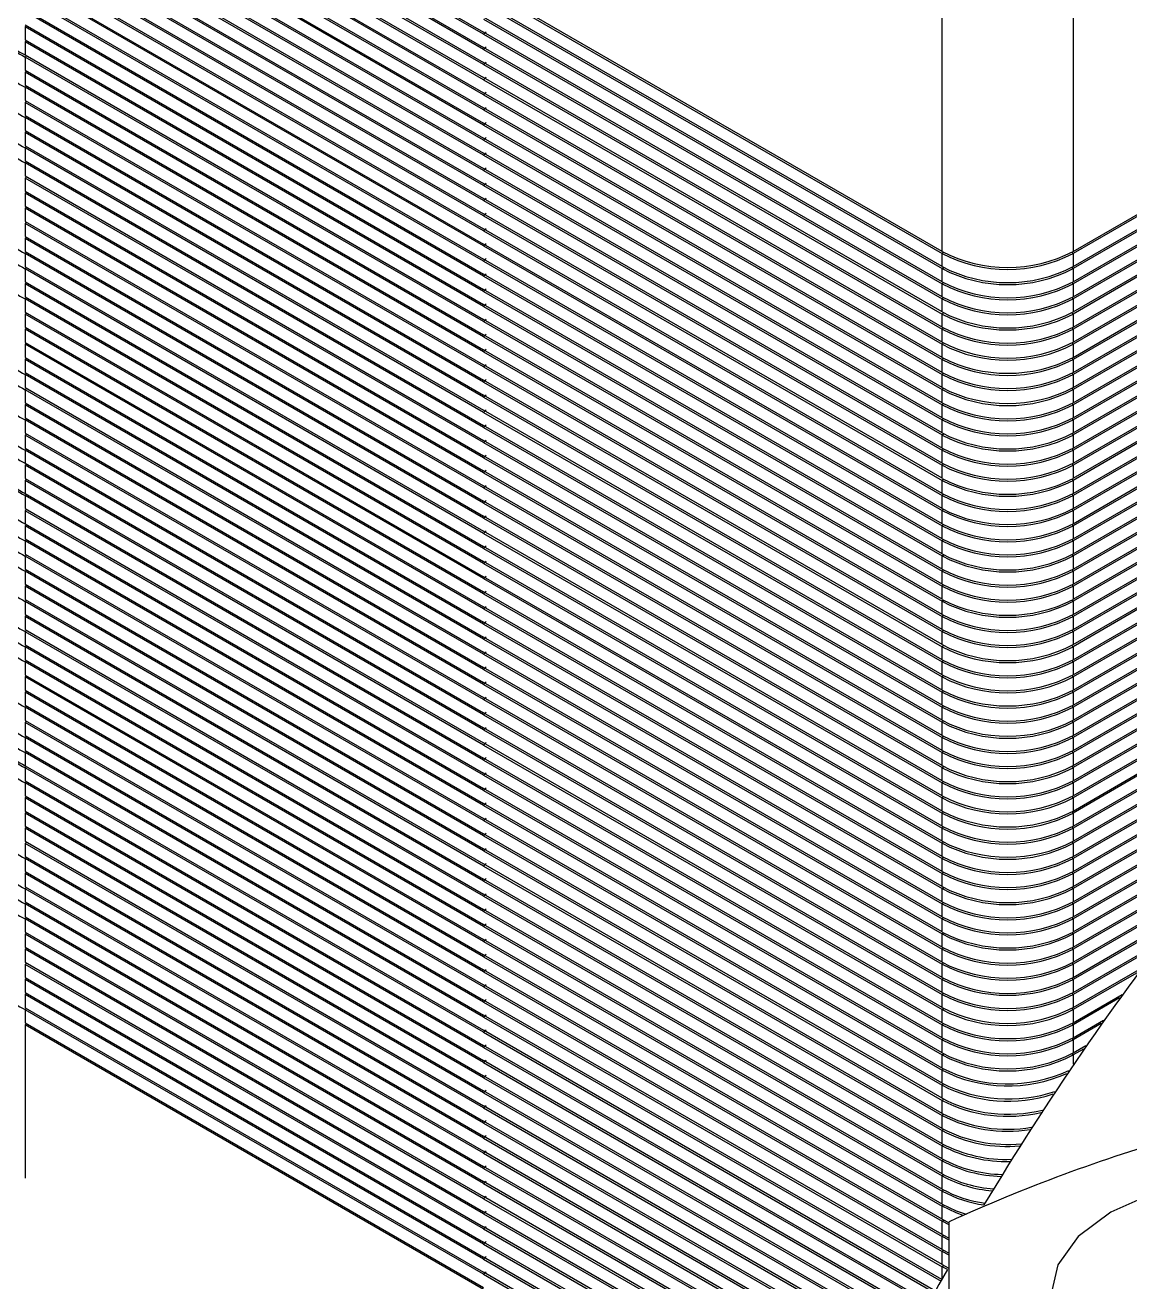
# Model space of a CAD drawing. Header units: millimetres. Extents: x 334 to 3694, y 0 to 2376.
# Drawn here: x 2501.7 to 2519.59, y 1164.72 to 1185.07 of the extents above; entities that cross this region are included whole.
import ezdxf

# ---------------------------------------------------------------- set-up
doc = ezdxf.new("R2010")
doc.units = ezdxf.units.MM
doc.header["$LTSCALE"] = 3
doc.layers.add('1_외형선', color=7, linetype='Continuous', lineweight=25)

msp = doc.modelspace()

# ---------------------------------------------------------------- linework, layer by layer
at = {"layer": '1_외형선'}
for p, q in [((2501.702, 1189.244), (2509.126, 1184.958)), ((2509.126, 1184.925), (2501.702, 1189.211)), ((2501.702, 1188.999), (2509.126, 1184.713)), ((2509.126, 1184.68), (2501.702, 1188.966)), ((2501.702, 1188.754), (2509.126, 1184.468)), ((2509.126, 1184.435), (2501.702, 1188.721)), ((2501.702, 1188.509), (2509.126, 1184.223)), ((2509.126, 1184.19), (2501.702, 1188.476)), ((2501.702, 1188.264), (2509.126, 1183.978)), ((2509.126, 1183.945), (2501.702, 1188.231)), ((2501.702, 1188.019), (2509.126, 1183.733)), ((2509.126, 1183.7), (2501.702, 1187.986)), ((2516.551, 1181.407), (2516.551, 1188.004)), ((2518.672, 1188.004), (2518.672, 1181.407)), ((2501.702, 1187.774), (2509.126, 1183.488)), ((2509.126, 1183.455), (2501.702, 1187.742)), ((2501.702, 1187.529), (2509.126, 1183.243)), ((2509.126, 1183.21), (2501.702, 1187.497)), ((2501.702, 1187.284), (2509.126, 1182.998)), ((2509.126, 1182.965), (2501.702, 1187.252)), ((2501.702, 1187.039), (2509.126, 1182.753)), ((2509.126, 1182.72), (2501.702, 1187.007)), ((2501.702, 1186.794), (2509.126, 1182.508)), ((2509.126, 1182.476), (2501.702, 1186.762)), ((2501.702, 1186.549), (2509.126, 1182.263)), ((2509.126, 1182.231), (2501.702, 1186.517)), ((2501.702, 1186.304), (2509.126, 1182.018)), ((2509.126, 1181.986), (2501.702, 1186.272)), ((2501.702, 1186.059), (2509.126, 1181.773)), ((2509.126, 1181.741), (2501.702, 1186.027)), ((2501.702, 1185.814), (2509.126, 1181.528)), ((2509.126, 1181.496), (2501.702, 1185.782)), ((2516.551, 1181.407), (2509.126, 1185.693)), ((2509.126, 1185.66), (2516.551, 1181.374)), ((2501.702, 1185.57), (2509.126, 1181.283)), ((2509.126, 1181.251), (2501.702, 1185.537)), ((2501.702, 1185.325), (2509.126, 1181.038)), ((2509.126, 1181.006), (2501.702, 1185.292)), ((2516.551, 1181.162), (2509.126, 1185.448)), ((2509.126, 1185.415), (2516.551, 1181.129)), ((2501.702, 1185.08), (2509.126, 1180.793)), ((2501.702, 1185.047), (2501.723, 1185.067)), ((2516.551, 1180.917), (2509.126, 1185.203)), ((2509.126, 1185.17), (2516.551, 1180.884)), ((2501.702, 1185.047), (2501.702, 1184.835)), ((2509.126, 1180.761), (2501.702, 1185.047)), ((2509.126, 1184.925), (2509.169, 1184.966)), ((2516.551, 1180.672), (2509.126, 1184.958)), ((2509.126, 1184.925), (2516.551, 1180.639)), ((2501.702, 1184.835), (2509.126, 1180.548)), ((2501.702, 1184.802), (2501.723, 1184.822)), ((2501.702, 1184.802), (2501.702, 1184.59)), ((2509.126, 1180.516), (2501.702, 1184.802)), ((2509.126, 1184.68), (2509.169, 1184.721)), ((2516.551, 1180.427), (2509.126, 1184.713)), ((2509.126, 1184.68), (2516.551, 1180.394)), ((2501.702, 1184.59), (2509.126, 1180.304)), ((2501.702, 1184.557), (2501.723, 1184.577)), ((2501.702, 1184.557), (2501.702, 1184.345)), ((2509.126, 1180.271), (2501.702, 1184.557)), ((2509.126, 1184.435), (2509.169, 1184.476)), ((2516.551, 1180.182), (2509.126, 1184.468)), ((2501.702, 1184.345), (2509.126, 1180.059)), ((2501.702, 1184.312), (2501.723, 1184.332)), ((2501.702, 1184.312), (2501.702, 1184.1)), ((2509.126, 1180.026), (2501.702, 1184.312)), ((2509.126, 1184.435), (2516.551, 1180.149)), ((2501.702, 1184.1), (2509.126, 1179.814)), ((2501.702, 1184.067), (2501.723, 1184.088)), ((2501.702, 1184.067), (2501.702, 1183.855)), ((2509.126, 1179.781), (2501.702, 1184.067)), ((2509.126, 1184.19), (2509.169, 1184.231)), ((2516.551, 1179.937), (2509.126, 1184.223)), ((2509.126, 1184.19), (2516.551, 1179.904)), ((2501.702, 1183.855), (2509.126, 1179.569)), ((2501.702, 1183.822), (2501.723, 1183.843)), ((2509.126, 1183.945), (2509.169, 1183.986)), ((2516.551, 1179.692), (2509.126, 1183.978)), ((2509.126, 1183.945), (2516.551, 1179.659)), ((2501.702, 1183.822), (2501.702, 1183.61)), ((2509.126, 1179.536), (2501.702, 1183.822)), ((2509.126, 1183.7), (2509.169, 1183.741)), ((2516.551, 1179.447), (2509.126, 1183.733)), ((2509.126, 1183.7), (2516.551, 1179.414)), ((2501.702, 1183.61), (2509.126, 1179.324)), ((2501.702, 1183.577), (2501.723, 1183.598)), ((2501.702, 1183.577), (2501.702, 1183.365)), ((2509.126, 1179.291), (2501.702, 1183.577)), ((2509.126, 1183.455), (2509.169, 1183.496)), ((2516.551, 1179.202), (2509.126, 1183.488)), ((2509.126, 1183.455), (2516.551, 1179.169)), ((2501.702, 1183.365), (2509.126, 1179.079)), ((2501.702, 1183.332), (2501.723, 1183.353)), ((2501.702, 1183.332), (2501.702, 1183.12)), ((2509.126, 1179.046), (2501.702, 1183.332)), ((2509.126, 1183.21), (2509.169, 1183.251)), ((2516.551, 1178.957), (2509.126, 1183.243)), ((2501.702, 1183.12), (2509.126, 1178.834)), ((2501.702, 1183.087), (2501.723, 1183.108)), ((2501.702, 1183.087), (2501.702, 1182.875)), ((2509.126, 1178.801), (2501.702, 1183.087)), ((2509.126, 1183.21), (2516.551, 1178.924)), ((2501.702, 1182.875), (2509.126, 1178.589)), ((2501.702, 1182.842), (2501.723, 1182.863)), ((2501.702, 1182.842), (2501.702, 1182.63)), ((2509.126, 1178.556), (2501.702, 1182.842)), ((2509.126, 1182.965), (2509.169, 1183.006)), ((2516.551, 1178.712), (2509.126, 1182.998)), ((2509.126, 1182.965), (2516.551, 1178.679)), ((2501.702, 1182.63), (2509.126, 1178.344)), ((2501.702, 1182.597), (2501.723, 1182.618)), ((2509.126, 1182.72), (2509.169, 1182.761)), ((2516.551, 1178.467), (2509.126, 1182.753)), ((2509.126, 1182.72), (2516.551, 1178.434)), ((2501.702, 1182.597), (2501.702, 1182.385)), ((2509.126, 1178.311), (2501.702, 1182.597)), ((2509.126, 1182.476), (2509.169, 1182.516)), ((2516.551, 1178.222), (2509.126, 1182.508)), ((2509.126, 1182.476), (2516.551, 1178.189)), ((2501.702, 1182.385), (2509.126, 1178.099)), ((2501.702, 1182.352), (2501.723, 1182.373)), ((2501.702, 1182.352), (2501.702, 1182.14)), ((2509.126, 1178.066), (2501.702, 1182.352)), ((2509.126, 1182.231), (2509.169, 1182.271)), ((2516.551, 1177.977), (2509.126, 1182.263)), ((2509.126, 1182.231), (2516.551, 1177.944)), ((2501.702, 1182.14), (2509.126, 1177.854)), ((2501.702, 1182.107), (2501.723, 1182.128)), ((2501.702, 1182.107), (2501.702, 1181.895)), ((2509.126, 1177.821), (2501.702, 1182.107)), ((2509.126, 1181.986), (2509.169, 1182.026)), ((2516.551, 1177.732), (2509.126, 1182.018)), ((2518.672, 1181.407), (2519.945, 1182.141)), ((2519.945, 1182.109), (2518.672, 1181.374)), ((2501.702, 1181.895), (2509.126, 1177.609)), ((2501.702, 1181.862), (2501.723, 1181.883)), ((2501.702, 1181.862), (2501.702, 1181.65)), ((2509.126, 1177.576), (2501.702, 1181.862)), ((2509.126, 1181.986), (2516.551, 1177.699)), ((2518.672, 1181.162), (2519.945, 1181.896)), ((2519.945, 1181.864), (2518.672, 1181.129)), ((2501.702, 1181.65), (2509.126, 1177.364)), ((2501.702, 1181.617), (2501.723, 1181.638)), ((2501.702, 1181.617), (2501.702, 1181.405)), ((2509.126, 1177.331), (2501.702, 1181.617)), ((2509.126, 1181.741), (2509.169, 1181.781)), ((2516.551, 1177.487), (2509.126, 1181.773)), ((2509.126, 1181.741), (2516.551, 1177.455)), ((2518.672, 1180.917), (2519.945, 1181.651)), ((2519.945, 1181.619), (2518.672, 1180.884)), ((2501.702, 1181.405), (2509.126, 1177.119)), ((2501.702, 1181.373), (2501.723, 1181.393)), ((2509.126, 1181.496), (2509.169, 1181.537)), ((2516.551, 1177.242), (2509.126, 1181.528)), ((2509.126, 1181.496), (2516.551, 1177.21)), ((2516.551, 1181.374), (2516.572, 1181.394)), ((2518.672, 1181.374), (2518.651, 1181.394)), ((2518.672, 1180.672), (2519.945, 1181.406)), ((2501.702, 1181.373), (2501.702, 1181.16)), ((2509.126, 1177.086), (2501.702, 1181.373)), ((2509.126, 1181.251), (2509.169, 1181.292)), ((2516.551, 1176.997), (2509.126, 1181.283)), ((2509.126, 1181.251), (2516.551, 1176.965)), ((2516.551, 1181.162), (2516.551, 1181.374)), ((2518.672, 1181.374), (2518.672, 1181.162)), ((2519.945, 1181.374), (2518.672, 1180.639)), ((2501.702, 1181.16), (2509.126, 1176.874)), ((2501.702, 1181.128), (2501.723, 1181.148)), ((2501.702, 1181.128), (2501.702, 1180.915)), ((2509.126, 1176.841), (2501.702, 1181.128)), ((2509.126, 1181.006), (2509.169, 1181.047)), ((2516.551, 1176.752), (2509.126, 1181.038)), ((2509.126, 1181.006), (2516.551, 1176.72)), ((2516.551, 1181.129), (2516.572, 1181.15)), ((2516.551, 1180.917), (2516.551, 1181.129)), ((2518.672, 1181.129), (2518.651, 1181.15)), ((2518.672, 1180.427), (2519.945, 1181.161)), ((2518.672, 1181.129), (2518.672, 1180.917)), ((2519.945, 1181.129), (2518.672, 1180.394)), ((2501.702, 1180.915), (2509.126, 1176.629)), ((2501.702, 1180.883), (2501.723, 1180.903)), ((2501.702, 1180.883), (2501.702, 1180.67)), ((2509.126, 1176.596), (2501.702, 1180.883)), ((2509.126, 1180.761), (2509.169, 1180.802)), ((2516.551, 1176.507), (2509.126, 1180.793)), ((2516.551, 1180.884), (2516.572, 1180.905)), ((2516.551, 1180.672), (2516.551, 1180.884)), ((2518.672, 1180.884), (2518.651, 1180.905)), ((2518.672, 1180.182), (2519.945, 1180.917)), ((2518.672, 1180.884), (2518.672, 1180.672)), ((2519.945, 1180.884), (2518.672, 1180.149)), ((2501.702, 1180.67), (2509.126, 1176.384)), ((2501.702, 1180.638), (2501.723, 1180.658)), ((2501.702, 1180.638), (2501.702, 1180.425)), ((2509.126, 1176.351), (2501.702, 1180.638)), ((2509.126, 1180.761), (2516.551, 1176.475)), ((2516.551, 1180.639), (2516.572, 1180.66)), ((2516.551, 1180.427), (2516.551, 1180.639)), ((2518.672, 1180.639), (2518.651, 1180.66)), ((2518.672, 1179.937), (2519.945, 1180.672)), ((2518.672, 1180.639), (2518.672, 1180.427)), ((2519.945, 1180.639), (2518.672, 1179.904)), ((2501.702, 1180.425), (2509.126, 1176.139)), ((2501.702, 1180.393), (2501.723, 1180.413)), ((2501.702, 1180.393), (2501.702, 1180.18)), ((2509.126, 1176.107), (2501.702, 1180.393)), ((2509.126, 1180.516), (2509.169, 1180.557)), ((2516.551, 1176.262), (2509.126, 1180.548)), ((2509.126, 1180.516), (2516.551, 1176.23)), ((2516.551, 1180.394), (2516.572, 1180.415)), ((2516.551, 1180.182), (2516.551, 1180.394)), ((2518.672, 1180.394), (2518.651, 1180.415)), ((2518.672, 1179.692), (2519.945, 1180.427)), ((2518.672, 1180.394), (2518.672, 1180.182)), ((2519.945, 1180.394), (2518.672, 1179.659)), ((2501.702, 1180.18), (2509.126, 1175.894)), ((2501.702, 1180.148), (2501.723, 1180.168)), ((2509.126, 1180.271), (2509.169, 1180.312)), ((2516.551, 1176.017), (2509.126, 1180.304)), ((2509.126, 1180.271), (2516.551, 1175.985)), ((2516.551, 1180.149), (2516.572, 1180.17)), ((2518.672, 1180.149), (2518.651, 1180.17)), ((2518.672, 1179.447), (2519.945, 1180.182)), ((2501.702, 1180.148), (2501.702, 1179.935)), ((2509.126, 1175.862), (2501.702, 1180.148)), ((2509.126, 1180.026), (2509.169, 1180.067)), ((2516.551, 1175.772), (2509.126, 1180.059)), ((2509.126, 1180.026), (2516.551, 1175.74)), ((2516.551, 1179.937), (2516.551, 1180.149)), ((2518.672, 1180.149), (2518.672, 1179.937)), ((2519.945, 1180.149), (2518.672, 1179.414)), ((2501.702, 1179.935), (2509.126, 1175.649)), ((2501.702, 1179.903), (2501.723, 1179.923)), ((2501.702, 1179.903), (2501.702, 1179.69)), ((2509.126, 1175.617), (2501.702, 1179.903)), ((2509.126, 1179.781), (2509.169, 1179.822)), ((2516.551, 1175.527), (2509.126, 1179.814)), ((2509.126, 1179.781), (2516.551, 1175.495)), ((2516.551, 1179.904), (2516.572, 1179.925)), ((2516.551, 1179.692), (2516.551, 1179.904)), ((2518.672, 1179.904), (2518.651, 1179.925)), ((2518.672, 1179.202), (2519.945, 1179.937)), ((2518.672, 1179.904), (2518.672, 1179.692)), ((2519.945, 1179.904), (2518.672, 1179.169)), ((2501.702, 1179.69), (2509.126, 1175.404)), ((2501.702, 1179.658), (2501.723, 1179.678)), ((2501.702, 1179.658), (2501.702, 1179.445)), ((2509.126, 1175.372), (2501.702, 1179.658)), ((2509.126, 1179.536), (2509.169, 1179.577)), ((2516.551, 1175.283), (2509.126, 1179.569)), ((2516.551, 1179.659), (2516.572, 1179.68)), ((2516.551, 1179.447), (2516.551, 1179.659)), ((2518.672, 1179.659), (2518.651, 1179.68)), ((2518.672, 1178.957), (2519.945, 1179.692)), ((2518.672, 1179.659), (2518.672, 1179.447)), ((2519.945, 1179.659), (2518.672, 1178.924)), ((2501.702, 1179.445), (2509.126, 1175.159)), ((2501.702, 1179.413), (2501.723, 1179.433)), ((2501.702, 1179.413), (2501.702, 1179.201)), ((2509.126, 1175.127), (2501.702, 1179.413)), ((2509.126, 1179.536), (2516.551, 1175.25)), ((2516.551, 1179.414), (2516.572, 1179.435)), ((2516.551, 1179.202), (2516.551, 1179.414)), ((2518.672, 1179.414), (2518.651, 1179.435)), ((2518.672, 1178.712), (2519.945, 1179.447)), ((2518.672, 1179.414), (2518.672, 1179.202)), ((2519.945, 1179.414), (2518.672, 1178.679)), ((2501.702, 1179.201), (2509.126, 1174.914)), ((2501.702, 1179.168), (2501.723, 1179.188)), ((2501.702, 1179.168), (2501.702, 1178.956)), ((2509.126, 1174.882), (2501.702, 1179.168)), ((2509.126, 1179.291), (2509.169, 1179.332)), ((2516.551, 1175.038), (2509.126, 1179.324)), ((2509.126, 1179.291), (2516.551, 1175.005)), ((2516.551, 1179.169), (2516.572, 1179.19)), ((2516.551, 1178.957), (2516.551, 1179.169)), ((2518.672, 1179.169), (2518.651, 1179.19)), ((2518.672, 1178.467), (2519.945, 1179.202)), ((2518.672, 1179.169), (2518.672, 1178.957)), ((2519.945, 1179.169), (2518.672, 1178.434)), ((2501.702, 1178.956), (2509.126, 1174.669)), ((2501.702, 1178.923), (2501.723, 1178.943)), ((2509.126, 1179.046), (2509.169, 1179.087)), ((2516.551, 1174.793), (2509.126, 1179.079)), ((2509.126, 1179.046), (2516.551, 1174.76)), ((2516.551, 1178.924), (2516.572, 1178.945)), ((2518.672, 1178.924), (2518.651, 1178.945)), ((2518.672, 1178.222), (2519.945, 1178.957)), ((2501.702, 1178.923), (2501.702, 1178.711)), ((2509.126, 1174.637), (2501.702, 1178.923)), ((2509.126, 1178.801), (2509.169, 1178.842)), ((2516.551, 1174.548), (2509.126, 1178.834)), ((2509.126, 1178.801), (2516.551, 1174.515)), ((2516.551, 1178.712), (2516.551, 1178.924)), ((2518.672, 1178.924), (2518.672, 1178.712)), ((2519.945, 1178.924), (2518.672, 1178.189)), ((2501.702, 1178.711), (2509.126, 1174.424)), ((2501.702, 1178.678), (2501.723, 1178.698)), ((2501.702, 1178.678), (2501.702, 1178.466)), ((2509.126, 1174.392), (2501.702, 1178.678)), ((2509.126, 1178.556), (2509.169, 1178.597)), ((2516.551, 1174.303), (2509.126, 1178.589)), ((2509.126, 1178.556), (2516.551, 1174.27)), ((2516.551, 1178.679), (2516.572, 1178.7)), ((2516.551, 1178.467), (2516.551, 1178.679)), ((2518.672, 1178.679), (2518.651, 1178.7)), ((2518.672, 1177.977), (2519.945, 1178.712)), ((2518.672, 1178.679), (2518.672, 1178.467)), ((2519.945, 1178.679), (2518.672, 1177.944)), ((2501.702, 1178.466), (2509.126, 1174.179)), ((2501.702, 1178.433), (2501.723, 1178.453)), ((2501.702, 1178.433), (2501.702, 1178.221)), ((2509.126, 1174.147), (2501.702, 1178.433)), ((2509.126, 1178.311), (2509.169, 1178.352)), ((2516.551, 1174.058), (2509.126, 1178.344)), ((2516.551, 1178.434), (2516.572, 1178.455)), ((2516.551, 1178.222), (2516.551, 1178.434)), ((2518.672, 1178.434), (2518.651, 1178.455)), ((2518.672, 1177.732), (2519.945, 1178.467)), ((2518.672, 1178.434), (2518.672, 1178.222)), ((2519.945, 1178.434), (2518.672, 1177.699)), ((2501.702, 1178.221), (2509.126, 1173.935)), ((2501.702, 1178.188), (2501.723, 1178.208)), ((2501.702, 1178.188), (2501.702, 1177.976)), ((2509.126, 1173.902), (2501.702, 1178.188)), ((2509.126, 1178.311), (2516.551, 1174.025)), ((2516.551, 1178.189), (2516.572, 1178.21)), ((2516.551, 1177.977), (2516.551, 1178.189)), ((2518.672, 1178.189), (2518.651, 1178.21)), ((2518.672, 1177.487), (2519.945, 1178.222)), ((2518.672, 1178.189), (2518.672, 1177.977)), ((2519.945, 1178.189), (2518.672, 1177.455)), ((2501.702, 1177.976), (2509.126, 1173.69)), ((2501.702, 1177.943), (2501.723, 1177.963)), ((2501.702, 1177.943), (2501.702, 1177.731)), ((2509.126, 1173.657), (2501.702, 1177.943)), ((2509.126, 1178.066), (2509.169, 1178.107)), ((2516.551, 1173.813), (2509.126, 1178.099)), ((2509.126, 1178.066), (2516.551, 1173.78)), ((2516.551, 1177.944), (2516.572, 1177.965)), ((2516.551, 1177.732), (2516.551, 1177.944)), ((2518.672, 1177.944), (2518.651, 1177.965)), ((2518.672, 1177.242), (2519.945, 1177.977)), ((2518.672, 1177.944), (2518.672, 1177.732)), ((2519.945, 1177.944), (2518.672, 1177.21)), ((2501.702, 1177.731), (2509.126, 1173.445)), ((2501.702, 1177.698), (2501.723, 1177.718)), ((2509.126, 1177.821), (2509.169, 1177.862)), ((2516.551, 1173.568), (2509.126, 1177.854)), ((2509.126, 1177.821), (2516.551, 1173.535)), ((2516.551, 1177.699), (2516.572, 1177.72)), ((2518.672, 1177.699), (2518.651, 1177.72)), ((2518.672, 1176.997), (2519.945, 1177.732)), ((2501.702, 1177.698), (2501.702, 1177.486)), ((2509.126, 1173.412), (2501.702, 1177.698)), ((2509.126, 1177.576), (2509.169, 1177.617)), ((2516.551, 1173.323), (2509.126, 1177.609)), ((2509.126, 1177.576), (2516.551, 1173.29)), ((2516.551, 1177.487), (2516.551, 1177.699)), ((2518.672, 1177.699), (2518.672, 1177.487)), ((2519.945, 1177.699), (2518.672, 1176.965)), ((2501.702, 1177.486), (2509.126, 1173.2)), ((2501.702, 1177.453), (2501.723, 1177.474)), ((2501.702, 1177.453), (2501.702, 1177.241)), ((2509.126, 1173.167), (2501.702, 1177.453)), ((2509.126, 1177.331), (2509.169, 1177.372)), ((2516.551, 1173.078), (2509.126, 1177.364)), ((2509.126, 1177.331), (2516.551, 1173.045)), ((2516.551, 1177.455), (2516.572, 1177.475)), ((2516.551, 1177.242), (2516.551, 1177.455)), ((2518.672, 1177.455), (2518.651, 1177.475)), ((2518.672, 1176.752), (2519.945, 1177.487)), ((2518.672, 1177.455), (2518.672, 1177.242)), ((2519.945, 1177.454), (2518.672, 1176.72)), ((2501.702, 1177.241), (2509.126, 1172.955)), ((2501.702, 1177.208), (2501.723, 1177.229)), ((2501.702, 1177.208), (2501.702, 1176.996)), ((2509.126, 1172.922), (2501.702, 1177.208)), ((2509.126, 1177.086), (2509.169, 1177.127)), ((2516.551, 1172.833), (2509.126, 1177.119)), ((2516.551, 1177.21), (2516.572, 1177.23)), ((2516.551, 1176.997), (2516.551, 1177.21)), ((2518.672, 1177.21), (2518.651, 1177.23)), ((2518.672, 1176.507), (2519.945, 1177.242)), ((2518.672, 1177.21), (2518.672, 1176.997)), ((2519.945, 1177.209), (2518.672, 1176.475)), ((2501.702, 1176.996), (2509.126, 1172.71)), ((2501.702, 1176.963), (2501.723, 1176.984)), ((2501.702, 1176.963), (2501.702, 1176.751)), ((2509.126, 1172.677), (2501.702, 1176.963)), ((2509.126, 1177.086), (2516.551, 1172.8)), ((2516.551, 1176.965), (2516.572, 1176.985)), ((2516.551, 1176.752), (2516.551, 1176.965)), ((2518.672, 1176.965), (2518.651, 1176.985)), ((2518.672, 1176.262), (2519.945, 1176.997)), ((2518.672, 1176.965), (2518.672, 1176.752)), ((2519.945, 1176.964), (2518.672, 1176.23)), ((2501.702, 1176.751), (2509.126, 1172.465)), ((2501.702, 1176.718), (2501.723, 1176.739)), ((2501.702, 1176.718), (2501.702, 1176.506)), ((2509.126, 1172.432), (2501.702, 1176.718)), ((2509.126, 1176.841), (2509.169, 1176.882)), ((2516.551, 1172.588), (2509.126, 1176.874)), ((2509.126, 1176.841), (2516.551, 1172.555)), ((2516.551, 1176.72), (2516.572, 1176.74)), ((2516.551, 1176.507), (2516.551, 1176.72)), ((2518.672, 1176.72), (2518.651, 1176.74)), ((2518.672, 1176.017), (2519.945, 1176.752)), ((2518.672, 1176.72), (2518.672, 1176.507)), ((2519.945, 1176.719), (2518.672, 1175.985)), ((2501.702, 1176.506), (2509.126, 1172.22)), ((2509.126, 1176.596), (2509.169, 1176.637)), ((2516.551, 1172.343), (2509.126, 1176.629)), ((2509.126, 1176.596), (2516.551, 1172.31)), ((2518.672, 1175.772), (2519.945, 1176.507)), ((2501.702, 1176.473), (2501.723, 1176.494)), ((2501.702, 1176.473), (2501.702, 1176.261)), ((2509.126, 1172.187), (2501.702, 1176.473)), ((2509.126, 1176.351), (2509.169, 1176.392)), ((2516.551, 1172.098), (2509.126, 1176.384)), ((2509.126, 1176.351), (2516.551, 1172.065)), ((2516.551, 1176.475), (2516.572, 1176.495)), ((2516.551, 1176.262), (2516.551, 1176.475)), ((2518.672, 1176.475), (2518.651, 1176.495)), ((2518.672, 1176.475), (2518.672, 1176.262)), ((2519.945, 1176.475), (2518.672, 1175.74)), ((2501.702, 1176.261), (2509.126, 1171.975)), ((2501.702, 1176.228), (2501.723, 1176.249)), ((2501.702, 1176.228), (2501.702, 1176.016)), ((2509.126, 1171.942), (2501.702, 1176.228)), ((2509.126, 1176.107), (2509.169, 1176.147)), ((2516.551, 1171.853), (2509.126, 1176.139)), ((2509.126, 1176.107), (2516.551, 1171.82)), ((2516.551, 1176.23), (2516.572, 1176.25)), ((2516.551, 1176.017), (2516.551, 1176.23)), ((2518.672, 1176.23), (2518.651, 1176.25)), ((2518.672, 1175.527), (2519.945, 1176.262)), ((2518.672, 1176.23), (2518.672, 1176.017)), ((2519.945, 1176.23), (2518.672, 1175.495)), ((2501.702, 1176.016), (2509.126, 1171.73)), ((2501.702, 1175.983), (2501.723, 1176.004)), ((2501.702, 1175.983), (2501.702, 1175.771)), ((2509.126, 1171.697), (2501.702, 1175.983)), ((2509.126, 1175.862), (2509.169, 1175.902)), ((2516.551, 1171.608), (2509.126, 1175.894)), ((2516.551, 1175.985), (2516.572, 1176.005)), ((2516.551, 1175.772), (2516.551, 1175.985)), ((2518.672, 1175.985), (2518.651, 1176.005)), ((2518.672, 1175.283), (2519.945, 1176.017)), ((2518.672, 1175.985), (2518.672, 1175.772)), ((2519.945, 1175.985), (2518.672, 1175.25)), ((2501.702, 1175.771), (2509.126, 1171.485)), ((2501.702, 1175.738), (2501.723, 1175.759)), ((2501.702, 1175.738), (2501.702, 1175.526)), ((2509.126, 1171.452), (2501.702, 1175.738)), ((2509.126, 1175.862), (2516.551, 1171.575)), ((2516.551, 1175.74), (2516.572, 1175.76)), ((2516.551, 1175.527), (2516.551, 1175.74)), ((2518.672, 1175.74), (2518.651, 1175.76)), ((2518.672, 1175.038), (2519.945, 1175.772)), ((2518.672, 1175.74), (2518.672, 1175.527)), ((2519.945, 1175.74), (2518.672, 1175.005)), ((2501.702, 1175.526), (2509.126, 1171.24)), ((2501.702, 1175.493), (2501.723, 1175.514)), ((2501.702, 1175.493), (2501.702, 1175.281)), ((2509.126, 1171.207), (2501.702, 1175.493)), ((2509.126, 1175.617), (2509.169, 1175.657)), ((2516.551, 1171.363), (2509.126, 1175.649)), ((2509.126, 1175.617), (2516.551, 1171.33)), ((2516.551, 1175.495), (2516.572, 1175.515)), ((2516.551, 1175.283), (2516.551, 1175.495)), ((2518.672, 1175.495), (2518.651, 1175.515)), ((2518.672, 1174.793), (2519.945, 1175.527)), ((2518.672, 1175.495), (2518.672, 1175.283)), ((2519.945, 1175.495), (2518.672, 1174.76)), ((2501.702, 1175.281), (2509.126, 1170.995)), ((2509.126, 1175.372), (2509.169, 1175.412)), ((2516.551, 1171.118), (2509.126, 1175.404)), ((2509.126, 1175.372), (2516.551, 1171.085)), ((2518.672, 1174.548), (2519.945, 1175.282)), ((2501.702, 1175.248), (2501.723, 1175.269)), ((2501.702, 1175.248), (2501.702, 1175.036)), ((2509.126, 1170.962), (2501.702, 1175.248)), ((2509.126, 1175.127), (2509.169, 1175.167)), ((2516.551, 1170.873), (2509.126, 1175.159)), ((2509.126, 1175.127), (2516.551, 1170.841)), ((2516.551, 1175.25), (2516.572, 1175.27)), ((2516.551, 1175.038), (2516.551, 1175.25)), ((2518.672, 1175.25), (2518.651, 1175.27)), ((2518.672, 1175.25), (2518.672, 1175.038)), ((2519.945, 1175.25), (2518.672, 1174.515)), ((2501.702, 1175.036), (2509.126, 1170.75)), ((2501.702, 1175.003), (2501.723, 1175.024)), ((2501.702, 1175.003), (2501.702, 1174.791)), ((2509.126, 1170.717), (2501.702, 1175.003)), ((2509.126, 1174.882), (2509.169, 1174.923)), ((2516.551, 1170.628), (2509.126, 1174.914)), ((2509.126, 1174.882), (2516.551, 1170.596)), ((2516.551, 1175.005), (2516.572, 1175.025)), ((2516.551, 1174.793), (2516.551, 1175.005)), ((2518.672, 1175.005), (2518.651, 1175.025)), ((2518.672, 1174.303), (2519.945, 1175.037)), ((2518.672, 1175.005), (2518.672, 1174.793)), ((2519.945, 1175.005), (2518.672, 1174.27)), ((2501.702, 1174.791), (2509.126, 1170.505)), ((2501.702, 1174.759), (2501.723, 1174.779)), ((2501.702, 1174.759), (2501.702, 1174.546)), ((2509.126, 1170.472), (2501.702, 1174.759)), ((2509.126, 1174.637), (2509.169, 1174.678)), ((2516.551, 1170.383), (2509.126, 1174.669)), ((2516.551, 1174.76), (2516.572, 1174.78)), ((2516.551, 1174.548), (2516.551, 1174.76)), ((2518.672, 1174.76), (2518.651, 1174.78)), ((2518.672, 1174.058), (2519.945, 1174.792)), ((2518.672, 1174.76), (2518.672, 1174.548)), ((2519.945, 1174.76), (2518.672, 1174.025)), ((2501.702, 1174.546), (2509.126, 1170.26)), ((2501.702, 1174.514), (2501.723, 1174.534)), ((2501.702, 1174.514), (2501.702, 1174.301)), ((2509.126, 1170.227), (2501.702, 1174.514)), ((2509.126, 1174.637), (2516.551, 1170.351)), ((2516.551, 1174.515), (2516.572, 1174.536)), ((2516.551, 1174.303), (2516.551, 1174.515)), ((2518.672, 1174.515), (2518.651, 1174.536)), ((2518.672, 1173.813), (2519.945, 1174.547)), ((2518.672, 1174.515), (2518.672, 1174.303)), ((2519.945, 1174.515), (2518.672, 1173.78)), ((2501.702, 1174.301), (2509.126, 1170.015)), ((2501.702, 1174.269), (2501.723, 1174.289)), ((2501.702, 1174.269), (2501.702, 1174.056)), ((2509.126, 1169.982), (2501.702, 1174.269)), ((2509.126, 1174.392), (2509.169, 1174.433)), ((2516.551, 1170.138), (2509.126, 1174.424)), ((2509.126, 1174.392), (2516.551, 1170.106)), ((2516.551, 1174.27), (2516.572, 1174.291)), ((2516.551, 1174.058), (2516.551, 1174.27)), ((2518.672, 1174.27), (2518.651, 1174.291)), ((2518.672, 1173.568), (2519.945, 1174.303)), ((2518.672, 1174.27), (2518.672, 1174.058)), ((2519.945, 1174.27), (2518.672, 1173.535)), ((2501.702, 1174.056), (2509.126, 1169.77)), ((2509.126, 1174.147), (2509.169, 1174.188)), ((2516.551, 1169.893), (2509.126, 1174.179)), ((2509.126, 1174.147), (2516.551, 1169.861)), ((2518.672, 1173.323), (2519.945, 1174.058)), ((2501.702, 1174.024), (2501.723, 1174.044)), ((2501.702, 1174.024), (2501.702, 1173.811)), ((2509.126, 1169.737), (2501.702, 1174.024)), ((2509.126, 1173.902), (2509.169, 1173.943)), ((2516.551, 1169.648), (2509.126, 1173.935)), ((2509.126, 1173.902), (2516.551, 1169.616)), ((2516.551, 1174.025), (2516.572, 1174.046)), ((2516.551, 1173.813), (2516.551, 1174.025)), ((2518.672, 1174.025), (2518.651, 1174.046)), ((2518.672, 1174.025), (2518.672, 1173.813)), ((2519.945, 1174.025), (2518.672, 1173.29)), ((2501.702, 1173.811), (2509.126, 1169.525)), ((2501.702, 1173.779), (2501.723, 1173.799)), ((2501.702, 1173.779), (2501.702, 1173.566)), ((2509.126, 1169.493), (2501.702, 1173.779)), ((2509.126, 1173.657), (2509.169, 1173.698)), ((2516.551, 1169.403), (2509.126, 1173.69)), ((2509.126, 1173.657), (2516.551, 1169.371)), ((2516.551, 1173.78), (2516.572, 1173.801)), ((2516.551, 1173.568), (2516.551, 1173.78)), ((2518.672, 1173.78), (2518.651, 1173.801)), ((2518.672, 1173.078), (2519.945, 1173.813)), ((2518.672, 1173.78), (2518.672, 1173.568)), ((2519.945, 1173.78), (2518.672, 1173.045)), ((2501.702, 1173.566), (2509.126, 1169.28)), ((2501.702, 1173.534), (2501.723, 1173.554)), ((2501.702, 1173.534), (2501.702, 1173.321)), ((2509.126, 1169.248), (2501.702, 1173.534)), ((2509.126, 1173.412), (2509.169, 1173.453)), ((2516.551, 1169.158), (2509.126, 1173.445)), ((2516.551, 1173.535), (2516.572, 1173.556)), ((2516.551, 1173.323), (2516.551, 1173.535)), ((2518.672, 1173.535), (2518.651, 1173.556)), ((2518.672, 1172.833), (2519.945, 1173.568)), ((2518.672, 1173.535), (2518.672, 1173.323)), ((2519.945, 1173.535), (2518.672, 1172.8)), ((2501.702, 1173.321), (2509.126, 1169.035)), ((2501.702, 1173.289), (2501.723, 1173.309)), ((2501.702, 1173.289), (2501.702, 1173.076)), ((2509.126, 1169.003), (2501.702, 1173.289)), ((2509.126, 1173.412), (2516.551, 1169.126)), ((2516.551, 1173.29), (2516.572, 1173.311)), ((2516.551, 1173.078), (2516.551, 1173.29)), ((2518.672, 1173.29), (2518.651, 1173.311)), ((2518.672, 1172.588), (2519.945, 1173.323)), ((2518.672, 1173.29), (2518.672, 1173.078)), ((2519.945, 1173.29), (2518.672, 1172.555)), ((2501.702, 1173.076), (2509.126, 1168.79)), ((2501.702, 1173.044), (2501.723, 1173.064)), ((2501.702, 1173.044), (2501.702, 1172.831)), ((2509.126, 1168.758), (2501.702, 1173.044)), ((2509.126, 1173.167), (2509.169, 1173.208)), ((2516.551, 1168.913), (2509.126, 1173.2)), ((2509.126, 1173.167), (2516.551, 1168.881)), ((2516.551, 1173.045), (2516.572, 1173.066)), ((2516.551, 1172.833), (2516.551, 1173.045)), ((2518.672, 1173.045), (2518.651, 1173.066)), ((2518.672, 1172.343), (2519.945, 1173.078)), ((2518.672, 1173.045), (2518.672, 1172.833)), ((2519.945, 1173.045), (2518.672, 1172.31)), ((2509.126, 1172.922), (2509.169, 1172.963)), ((2516.551, 1168.669), (2509.126, 1172.955)), ((2509.126, 1172.922), (2516.551, 1168.636)), ((2518.672, 1172.098), (2519.945, 1172.833)), ((2501.702, 1172.831), (2509.126, 1168.545)), ((2501.702, 1172.799), (2501.723, 1172.819)), ((2501.702, 1172.799), (2501.702, 1172.587)), ((2509.126, 1168.513), (2501.702, 1172.799)), ((2509.126, 1172.677), (2509.169, 1172.718)), ((2516.551, 1168.424), (2509.126, 1172.71)), ((2509.126, 1172.677), (2516.551, 1168.391)), ((2516.551, 1172.8), (2516.572, 1172.821)), ((2516.551, 1172.588), (2516.551, 1172.8)), ((2518.672, 1172.8), (2518.651, 1172.821)), ((2518.672, 1172.8), (2518.672, 1172.588)), ((2519.945, 1172.8), (2518.672, 1172.065)), ((2501.702, 1172.587), (2509.126, 1168.3)), ((2501.702, 1172.554), (2501.723, 1172.574)), ((2501.702, 1172.554), (2501.702, 1172.342)), ((2509.126, 1168.268), (2501.702, 1172.554)), ((2509.126, 1172.432), (2509.169, 1172.473)), ((2516.551, 1168.179), (2509.126, 1172.465)), ((2509.126, 1172.432), (2516.551, 1168.146)), ((2516.551, 1172.555), (2516.572, 1172.576)), ((2516.551, 1172.343), (2516.551, 1172.555)), ((2518.672, 1172.555), (2518.651, 1172.576)), ((2518.672, 1171.853), (2519.945, 1172.588)), ((2518.672, 1172.555), (2518.672, 1172.343)), ((2519.945, 1172.555), (2518.672, 1171.82)), ((2501.702, 1172.342), (2509.126, 1168.055)), ((2501.702, 1172.309), (2501.723, 1172.329)), ((2501.702, 1172.309), (2501.702, 1172.097)), ((2509.126, 1168.023), (2501.702, 1172.309)), ((2509.126, 1172.187), (2509.169, 1172.228)), ((2516.551, 1172.31), (2516.572, 1172.331)), ((2516.551, 1172.098), (2516.551, 1172.31)), ((2518.672, 1172.31), (2518.651, 1172.331)), ((2518.672, 1171.608), (2519.945, 1172.343)), ((2518.672, 1172.31), (2518.672, 1172.098)), ((2519.945, 1172.31), (2518.672, 1171.575)), ((2501.702, 1172.097), (2509.126, 1167.81)), ((2501.702, 1172.064), (2501.723, 1172.084)), ((2501.702, 1172.064), (2501.702, 1171.852)), ((2509.126, 1167.778), (2501.702, 1172.064)), ((2516.551, 1167.934), (2509.126, 1172.22)), ((2509.126, 1172.187), (2516.551, 1167.901)), ((2516.551, 1172.065), (2516.572, 1172.086)), ((2516.551, 1171.853), (2516.551, 1172.065)), ((2518.672, 1172.065), (2518.651, 1172.086)), ((2518.672, 1171.363), (2519.945, 1172.098)), ((2518.672, 1172.065), (2518.672, 1171.853)), ((2519.945, 1172.065), (2518.672, 1171.33)), ((2501.702, 1171.852), (2509.126, 1167.565)), ((2501.702, 1171.819), (2501.723, 1171.839)), ((2501.702, 1171.819), (2501.702, 1171.607)), ((2509.126, 1167.533), (2501.702, 1171.819)), ((2509.126, 1171.942), (2509.169, 1171.983)), ((2516.551, 1167.689), (2509.126, 1171.975)), ((2509.126, 1171.942), (2516.551, 1167.656)), ((2516.551, 1171.82), (2516.572, 1171.841)), ((2516.551, 1171.608), (2516.551, 1171.82)), ((2518.672, 1171.82), (2518.651, 1171.841)), ((2518.672, 1171.118), (2519.945, 1171.853)), ((2518.672, 1171.82), (2518.672, 1171.608)), ((2519.945, 1171.82), (2518.672, 1171.085)), ((2509.126, 1171.697), (2509.169, 1171.738)), ((2516.551, 1167.444), (2509.126, 1171.73)), ((2509.126, 1171.697), (2516.551, 1167.411)), ((2501.702, 1171.607), (2509.126, 1167.321)), ((2501.702, 1171.574), (2501.723, 1171.594)), ((2501.702, 1171.574), (2501.702, 1171.362)), ((2509.126, 1167.288), (2501.702, 1171.574)), ((2509.126, 1171.452), (2509.169, 1171.493)), ((2516.551, 1167.199), (2509.126, 1171.485)), ((2509.126, 1171.452), (2516.551, 1167.166)), ((2516.551, 1171.575), (2516.572, 1171.596)), ((2516.551, 1171.363), (2516.551, 1171.575)), ((2518.672, 1171.575), (2518.651, 1171.596)), ((2518.672, 1170.873), (2519.945, 1171.608)), ((2518.672, 1171.575), (2518.672, 1171.363)), ((2519.945, 1171.575), (2518.672, 1170.841)), ((2501.702, 1171.362), (2509.126, 1167.076)), ((2501.702, 1171.329), (2501.723, 1171.349)), ((2501.702, 1171.329), (2501.702, 1171.117)), ((2509.126, 1167.043), (2501.702, 1171.329)), ((2509.126, 1171.207), (2509.169, 1171.248)), ((2516.551, 1166.954), (2509.126, 1171.24)), ((2509.126, 1171.207), (2516.551, 1166.921)), ((2516.551, 1171.33), (2516.572, 1171.351)), ((2516.551, 1171.118), (2516.551, 1171.33)), ((2518.672, 1171.33), (2518.651, 1171.351)), ((2518.672, 1170.628), (2519.945, 1171.363)), ((2518.672, 1171.33), (2518.672, 1171.118)), ((2519.945, 1171.33), (2518.672, 1170.596)), ((2501.702, 1171.117), (2509.126, 1166.831)), ((2501.702, 1171.084), (2501.723, 1171.105)), ((2501.702, 1171.084), (2501.702, 1170.872)), ((2509.126, 1166.798), (2501.702, 1171.084)), ((2509.126, 1170.962), (2509.169, 1171.003)), ((2516.551, 1171.085), (2516.572, 1171.106)), ((2516.551, 1170.873), (2516.551, 1171.085)), ((2518.672, 1171.085), (2518.651, 1171.106)), ((2518.672, 1170.383), (2519.945, 1171.118)), ((2518.672, 1171.085), (2518.672, 1170.873)), ((2519.945, 1171.085), (2518.672, 1170.351)), ((2501.702, 1170.872), (2509.126, 1166.586)), ((2501.702, 1170.839), (2501.723, 1170.86)), ((2501.702, 1170.839), (2501.702, 1170.627)), ((2509.126, 1166.553), (2501.702, 1170.839)), ((2516.551, 1166.709), (2509.126, 1170.995)), ((2509.126, 1170.962), (2516.551, 1166.676)), ((2516.551, 1170.841), (2516.572, 1170.861)), ((2516.551, 1170.628), (2516.551, 1170.841)), ((2518.672, 1170.841), (2518.651, 1170.861)), ((2518.672, 1170.138), (2519.945, 1170.873)), ((2518.672, 1170.841), (2518.672, 1170.628)), ((2519.945, 1170.84), (2518.672, 1170.106)), ((2501.702, 1170.627), (2509.126, 1166.341)), ((2501.702, 1170.594), (2501.723, 1170.615)), ((2501.702, 1170.594), (2501.702, 1170.382)), ((2509.126, 1166.308), (2501.702, 1170.594)), ((2509.126, 1170.717), (2509.169, 1170.758)), ((2516.551, 1166.464), (2509.126, 1170.75)), ((2509.126, 1170.717), (2516.551, 1166.431)), ((2516.551, 1170.596), (2516.572, 1170.616)), ((2516.551, 1170.383), (2516.551, 1170.596)), ((2518.672, 1170.596), (2518.651, 1170.616)), ((2518.672, 1169.893), (2519.945, 1170.628)), ((2518.672, 1170.596), (2518.672, 1170.383)), ((2519.945, 1170.595), (2518.672, 1169.861)), ((2509.126, 1170.472), (2509.169, 1170.513)), ((2516.551, 1166.219), (2509.126, 1170.505)), ((2509.126, 1170.472), (2516.551, 1166.186)), ((2501.702, 1170.382), (2509.126, 1166.096)), ((2501.702, 1170.349), (2501.723, 1170.37)), ((2501.702, 1170.349), (2501.702, 1170.137)), ((2509.126, 1166.063), (2501.702, 1170.349)), ((2509.126, 1170.227), (2509.169, 1170.268)), ((2516.551, 1165.974), (2509.126, 1170.26)), ((2509.126, 1170.227), (2516.551, 1165.941)), ((2516.551, 1170.351), (2516.572, 1170.371)), ((2516.551, 1170.138), (2516.551, 1170.351)), ((2518.672, 1170.351), (2518.651, 1170.371)), ((2518.672, 1169.648), (2519.945, 1170.383)), ((2518.672, 1170.351), (2518.672, 1170.138)), ((2519.945, 1170.35), (2518.672, 1169.616)), ((2501.702, 1170.137), (2509.126, 1165.851)), ((2501.702, 1170.104), (2501.723, 1170.125)), ((2501.702, 1170.104), (2501.702, 1169.892)), ((2509.126, 1165.818), (2501.702, 1170.104)), ((2509.126, 1169.982), (2509.169, 1170.023)), ((2516.551, 1165.729), (2509.126, 1170.015)), ((2509.126, 1169.982), (2516.551, 1165.696)), ((2516.551, 1170.106), (2516.572, 1170.126)), ((2516.551, 1169.893), (2516.551, 1170.106)), ((2518.672, 1170.106), (2518.651, 1170.126)), ((2518.672, 1169.403), (2519.945, 1170.138)), ((2518.672, 1170.106), (2518.672, 1169.893)), ((2519.945, 1170.106), (2518.672, 1169.371)), ((2501.702, 1169.892), (2509.126, 1165.606)), ((2501.702, 1169.859), (2501.723, 1169.88)), ((2501.702, 1169.859), (2501.702, 1169.647)), ((2509.126, 1165.573), (2501.702, 1169.859)), ((2516.551, 1169.861), (2516.572, 1169.881)), ((2516.551, 1169.648), (2516.551, 1169.861)), ((2518.672, 1169.861), (2518.651, 1169.881)), ((2518.672, 1169.861), (2518.672, 1169.648)), ((2518.672, 1169.158), (2519.777, 1169.797)), ((2501.702, 1169.647), (2509.126, 1165.361)), ((2501.702, 1169.614), (2501.723, 1169.635)), ((2501.702, 1169.614), (2501.702, 1169.402)), ((2509.126, 1165.328), (2501.702, 1169.614)), ((2509.126, 1169.737), (2509.169, 1169.778)), ((2516.551, 1165.484), (2509.126, 1169.77)), ((2509.126, 1169.737), (2516.551, 1165.451)), ((2516.551, 1169.616), (2516.572, 1169.636)), ((2516.551, 1169.403), (2516.551, 1169.616)), ((2518.672, 1169.616), (2518.651, 1169.636)), ((2519.735, 1169.739), (2518.672, 1169.126)), ((2518.672, 1169.616), (2518.672, 1169.403)), ((2501.702, 1169.402), (2509.126, 1165.116)), ((2501.702, 1169.369), (2501.723, 1169.39)), ((2509.126, 1169.493), (2509.169, 1169.533)), ((2516.551, 1165.239), (2509.126, 1169.525)), ((2509.126, 1169.493), (2516.551, 1165.206)), ((2516.551, 1169.371), (2516.572, 1169.391)), ((2518.672, 1169.371), (2518.651, 1169.391)), ((2501.702, 1169.369), (2501.702, 1169.157)), ((2509.126, 1165.083), (2501.702, 1169.369)), ((2509.126, 1169.248), (2509.169, 1169.288)), ((2516.551, 1164.994), (2509.126, 1169.28)), ((2509.126, 1169.248), (2516.551, 1164.961)), ((2516.551, 1169.158), (2516.551, 1169.371)), ((2518.672, 1169.371), (2518.672, 1169.158)), ((2518.672, 1168.913), (2519.464, 1169.371)), ((2519.424, 1169.315), (2518.672, 1168.881)), ((2501.702, 1169.157), (2509.126, 1164.871)), ((2501.702, 1169.124), (2501.723, 1169.145)), ((2501.702, 1169.124), (2501.702, 1168.912)), ((2509.126, 1164.838), (2501.702, 1169.124)), ((2509.126, 1169.003), (2509.169, 1169.043)), ((2516.546, 1164.752), (2509.126, 1169.035)), ((2509.126, 1169.003), (2516.533, 1164.727)), ((2516.551, 1169.126), (2516.572, 1169.146)), ((2516.551, 1168.913), (2516.551, 1169.126)), ((2518.672, 1169.126), (2518.651, 1169.146)), ((2518.672, 1169.126), (2518.672, 1168.913)), ((2501.702, 1168.912), (2509.126, 1164.626)), ((2501.702, 1168.879), (2501.723, 1168.9)), ((2501.702, 1168.879), (2501.702, 1166.397)), ((2509.126, 1164.593), (2501.702, 1168.879)), ((2509.126, 1168.758), (2509.169, 1168.798)), ((2516.446, 1164.565), (2509.126, 1168.79)), ((2516.551, 1168.881), (2516.572, 1168.901)), ((2516.551, 1168.669), (2516.551, 1168.881)), ((2518.672, 1168.881), (2518.651, 1168.901)), ((2518.672, 1168.669), (2519.164, 1168.953)), ((2519.125, 1168.898), (2518.672, 1168.636)), ((2518.672, 1168.881), (2518.672, 1168.669)), ((2509.126, 1168.758), (2516.433, 1164.54)), ((2516.551, 1168.636), (2516.572, 1168.656)), ((2516.551, 1168.424), (2516.551, 1168.636)), ((2518.672, 1168.636), (2518.651, 1168.656)), ((2518.672, 1168.636), (2518.672, 1168.424)), ((2509.126, 1168.513), (2509.169, 1168.554)), ((2516.347, 1164.377), (2509.126, 1168.545)), ((2509.126, 1168.513), (2516.334, 1164.352)), ((2516.551, 1168.391), (2516.572, 1168.411)), ((2516.551, 1168.179), (2516.551, 1168.391)), ((2518.672, 1168.391), (2518.651, 1168.411)), ((2518.672, 1168.424), (2518.877, 1168.542)), ((2518.839, 1168.487), (2518.672, 1168.391)), ((2518.672, 1168.391), (2518.672, 1168.243)), ((2509.126, 1168.268), (2509.169, 1168.309)), ((2516.248, 1164.189), (2509.126, 1168.3)), ((2509.126, 1168.268), (2516.235, 1164.164)), ((2516.551, 1168.146), (2516.572, 1168.167)), ((2509.126, 1168.023), (2509.169, 1168.064)), ((2516.151, 1164), (2509.126, 1168.055)), ((2509.126, 1168.023), (2516.138, 1163.975)), ((2516.551, 1167.934), (2516.551, 1168.146)), ((2509.126, 1167.778), (2509.169, 1167.819)), ((2516.055, 1163.811), (2509.126, 1167.81)), ((2509.126, 1167.778), (2516.042, 1163.785)), ((2516.551, 1167.901), (2516.572, 1167.922)), ((2516.551, 1167.689), (2516.551, 1167.901)), ((2509.126, 1167.533), (2509.169, 1167.574)), ((2515.96, 1163.621), (2509.126, 1167.565)), ((2516.551, 1167.656), (2516.572, 1167.677)), ((2516.551, 1167.444), (2516.551, 1167.656)), ((2509.126, 1167.533), (2515.947, 1163.595)), ((2516.551, 1167.411), (2516.572, 1167.432)), ((2516.551, 1167.199), (2516.551, 1167.411)), ((2509.126, 1167.288), (2509.169, 1167.329)), ((2515.866, 1163.43), (2509.126, 1167.321)), ((2509.126, 1167.288), (2515.853, 1163.404)), ((2516.551, 1167.166), (2516.572, 1167.187)), ((2516.551, 1166.954), (2516.551, 1167.166)), ((2509.126, 1167.043), (2509.169, 1167.084)), ((2515.773, 1163.239), (2509.126, 1167.076)), ((2509.126, 1167.043), (2515.76, 1163.213)), ((2516.551, 1166.921), (2516.572, 1166.942)), ((2509.126, 1166.798), (2509.169, 1166.839)), ((2515.681, 1163.047), (2509.126, 1166.831)), ((2509.126, 1166.798), (2515.668, 1163.021)), ((2516.551, 1166.709), (2516.551, 1166.921)), ((2509.126, 1166.553), (2509.169, 1166.594)), ((2515.59, 1162.854), (2509.126, 1166.586)), ((2509.126, 1166.553), (2515.578, 1162.829)), ((2516.551, 1166.676), (2516.572, 1166.697)), ((2516.551, 1166.464), (2516.551, 1166.676)), ((2509.126, 1166.308), (2509.169, 1166.349)), ((2515.5, 1162.661), (2509.126, 1166.341)), ((2516.551, 1166.431), (2516.572, 1166.452)), ((2516.551, 1166.219), (2516.551, 1166.431)), ((2509.126, 1166.308), (2515.488, 1162.635)), ((2516.551, 1166.186), (2516.572, 1166.207)), ((2516.551, 1165.974), (2516.551, 1166.186)), ((2509.126, 1166.063), (2509.169, 1166.104)), ((2515.411, 1162.468), (2509.126, 1166.096)), ((2509.126, 1166.063), (2515.399, 1162.442)), ((2516.551, 1165.941), (2516.572, 1165.962)), ((2516.551, 1165.729), (2516.551, 1165.941)), ((2509.126, 1165.818), (2509.169, 1165.859)), ((2515.323, 1162.273), (2509.126, 1165.851)), ((2509.126, 1165.818), (2515.312, 1162.247)), ((2516.551, 1165.729), (2516.664, 1165.67)), ((2516.551, 1165.696), (2516.572, 1165.717)), ((2509.126, 1165.573), (2509.169, 1165.614)), ((2515.237, 1162.078), (2509.126, 1165.606)), ((2509.126, 1165.573), (2515.225, 1162.052)), ((2516.664, 1165.637), (2516.551, 1165.696)), ((2516.551, 1165.484), (2516.551, 1165.696)), ((2516.664, 1148.148), (2516.664, 1165.689)), ((2509.126, 1165.328), (2509.169, 1165.369)), ((2515.151, 1161.883), (2509.126, 1165.361)), ((2509.126, 1165.328), (2515.14, 1161.856)), ((2516.551, 1165.484), (2516.664, 1165.425)), ((2516.551, 1165.451), (2516.572, 1165.472)), ((2516.664, 1165.392), (2516.551, 1165.451)), ((2516.551, 1165.239), (2516.551, 1165.451)), ((2509.126, 1165.083), (2509.169, 1165.124)), ((2515.067, 1161.686), (2509.126, 1165.116)), ((2516.551, 1165.239), (2516.664, 1165.18)), ((2516.551, 1165.206), (2516.572, 1165.227)), ((2516.664, 1165.147), (2516.551, 1165.206)), ((2516.551, 1164.994), (2516.551, 1165.206)), ((2509.126, 1165.083), (2515.056, 1161.66)), ((2516.551, 1164.994), (2516.65, 1164.942)), ((2516.551, 1164.961), (2516.572, 1164.982)), ((2516.636, 1164.916), (2516.551, 1164.961)), ((2516.551, 1164.759), (2516.551, 1164.961)), ((2509.126, 1164.838), (2509.169, 1164.879)), ((2514.984, 1161.489), (2509.126, 1164.871)), ((2509.126, 1164.838), (2514.973, 1161.463))]:
    msp.add_line(p, q, dxfattribs=at)
at = {"layer": '1_외형선', "flags": 128}
for points in [[(2524.464, 1165.46), (2523.948, 1165.846), (2523.264, 1166.149), (2522.468, 1166.34), (2521.614, 1166.404), (2520.76, 1166.34), (2519.964, 1166.149), (2519.281, 1165.846), (2518.756, 1165.452), (2518.427, 1164.992), (2518.314, 1164.499), (2518.427, 1164.006), (2518.756, 1163.547), (2519.281, 1163.152), (2519.964, 1162.85), (2520.76, 1162.659), (2521.614, 1162.594), (2522.468, 1162.659), (2523.264, 1162.85), (2523.948, 1163.152), (2524.464, 1163.539)], [(2516.551, 1165.974), (2516.778, 1165.866), (2516.938, 1165.813)], [(2516.894, 1165.793), (2516.778, 1165.834), (2516.551, 1165.941)]]:
    msp.add_lwpolyline(points, dxfattribs=at)
at = {"layer": '1_외형선'}
for centre, radius, start, end in [((2502.013, 1185.277), 0.754, 185.6948, 245.6253), ((2502.013, 1185.244), 0.754, 185.6948, 245.6253), ((2502.013, 1184.754), 0.754, 185.6948, 245.6253), ((2502.013, 1184.264), 0.754, 185.6948, 245.6253), ((2502.013, 1183.774), 0.754, 185.6948, 245.6253), ((2502.013, 1183.529), 0.754, 185.6948, 245.6253), ((2502.013, 1182.06), 0.754, 185.6948, 245.6253), ((2502.013, 1181.815), 0.754, 185.6948, 245.6253), ((2517.611, 1183.454), 2.306, 242.6097, 297.3903), ((2502.013, 1181.325), 0.754, 185.6948, 245.6253), ((2517.611, 1183.421), 2.306, 242.6097, 297.3903), ((2517.611, 1183.209), 2.306, 242.6097, 297.3903), ((2517.611, 1183.176), 2.306, 242.6097, 297.3903), ((2517.611, 1182.964), 2.306, 242.6097, 297.3903), ((2517.611, 1182.931), 2.306, 242.6097, 297.3903), ((2517.611, 1182.719), 2.306, 242.6097, 297.3903), ((2517.611, 1182.686), 2.306, 242.6097, 297.3903), ((2517.611, 1182.474), 2.306, 242.6097, 297.3903), ((2517.611, 1182.441), 2.306, 242.6097, 297.3903), ((2517.611, 1182.229), 2.306, 242.6097, 297.3903), ((2502.013, 1180.1), 0.754, 185.6948, 245.6253), ((2517.611, 1182.196), 2.306, 242.6097, 297.3903), ((2502.013, 1179.855), 0.754, 185.6948, 245.6253), ((2517.611, 1181.984), 2.306, 242.6097, 297.3903), ((2517.611, 1181.951), 2.306, 242.6097, 297.3903), ((2517.611, 1181.739), 2.306, 242.6097, 297.3903), ((2517.611, 1181.706), 2.306, 242.6097, 297.3903), ((2517.611, 1181.494), 2.306, 242.6097, 297.3903), ((2517.611, 1181.461), 2.306, 242.6097, 297.3903), ((2502.013, 1179.365), 0.754, 185.6948, 245.6253), ((2517.611, 1181.249), 2.306, 242.6097, 297.3903), ((2517.611, 1181.216), 2.306, 242.6097, 297.3903), ((2517.611, 1181.004), 2.306, 242.6097, 297.3903), ((2502.013, 1178.875), 0.754, 185.6948, 245.6253), ((2517.611, 1180.971), 2.306, 242.6097, 297.3903), ((2502.013, 1178.663), 0.754, 185.6948, 245.6253), ((2517.611, 1180.759), 2.306, 242.6097, 297.3903), ((2517.611, 1180.726), 2.306, 242.6097, 297.3903), ((2517.611, 1180.514), 2.306, 242.6097, 297.3903), ((2517.611, 1180.481), 2.306, 242.6097, 297.3903), ((2517.611, 1180.269), 2.306, 242.6097, 297.3903), ((2517.611, 1180.236), 2.306, 242.6097, 297.3903), ((2502.013, 1178.173), 0.754, 185.6948, 245.6253), ((2502.013, 1178.14), 0.754, 185.6948, 245.6253), ((2517.611, 1180.024), 2.306, 242.6097, 297.3903), ((2517.611, 1179.991), 2.306, 242.6097, 297.3903), ((2517.611, 1179.779), 2.306, 242.6097, 297.3903), ((2502.013, 1177.683), 0.754, 185.6948, 245.6253), ((2517.611, 1179.747), 2.306, 242.6097, 297.3903), ((2502.013, 1177.405), 0.754, 185.6948, 245.6253), ((2517.611, 1179.534), 2.306, 242.6097, 297.3903), ((2517.611, 1179.502), 2.306, 242.6097, 297.3903), ((2517.611, 1179.289), 2.306, 242.6097, 297.3903), ((2517.611, 1179.257), 2.306, 242.6097, 297.3903), ((2502.013, 1177.16), 0.754, 185.6948, 245.6253), ((2517.611, 1179.044), 2.306, 242.6097, 297.3903), ((2517.611, 1179.012), 2.306, 242.6097, 297.3903), ((2502.013, 1176.915), 0.754, 185.6948, 245.6253), ((2517.611, 1178.799), 2.306, 242.6097, 297.3903), ((2517.611, 1178.767), 2.306, 242.6097, 297.3903), ((2517.611, 1178.554), 2.306, 242.6097, 297.3903), ((2502.013, 1176.426), 0.754, 185.6948, 245.6253), ((2517.611, 1178.522), 2.306, 242.6097, 297.3903), ((2517.611, 1178.309), 2.306, 242.6097, 297.3903), ((2517.611, 1178.277), 2.306, 242.6097, 297.3903), ((2517.611, 1178.064), 2.306, 242.6097, 297.3903), ((2517.611, 1178.032), 2.306, 242.6097, 297.3903), ((2502.013, 1175.936), 0.754, 185.6948, 245.6253), ((2517.611, 1177.819), 2.306, 242.6097, 297.3903), ((2517.611, 1177.787), 2.306, 242.6097, 297.3903), ((2502.013, 1175.691), 0.754, 185.6948, 245.6253), ((2517.611, 1177.575), 2.306, 242.6097, 297.3903), ((2517.611, 1177.542), 2.306, 242.6097, 297.3903), ((2502.013, 1175.446), 0.754, 185.6948, 245.6253), ((2517.611, 1177.33), 2.306, 242.6097, 297.3903), ((2517.611, 1177.297), 2.306, 242.6097, 297.3903), ((2557.609, 1141.793), 47.06, 134.7729, 149.099), ((2517.611, 1177.085), 2.306, 242.6097, 297.3903), ((2517.611, 1177.052), 2.306, 242.6097, 297.3903), ((2517.611, 1176.84), 2.306, 242.6097, 297.3903), ((2517.611, 1176.807), 2.306, 242.6097, 297.3903), ((2502.013, 1174.711), 0.754, 185.6948, 245.6253), ((2517.611, 1176.595), 2.306, 242.6097, 297.3903), ((2517.611, 1176.562), 2.306, 242.6097, 297.3903), ((2517.611, 1176.35), 2.306, 242.6097, 297.3903), ((2517.611, 1176.317), 2.306, 242.6097, 297.3903), ((2502.013, 1174.221), 0.754, 185.6948, 245.6253), ((2517.611, 1176.105), 2.306, 242.6097, 297.3903), ((2502.013, 1173.976), 0.754, 185.6948, 245.6253), ((2517.611, 1176.072), 2.306, 242.6097, 297.3903), ((2502.013, 1173.764), 0.754, 185.6948, 245.6253), ((2502.013, 1173.731), 0.754, 185.6948, 245.6253), ((2517.611, 1175.86), 2.306, 242.6097, 297.3903), ((2517.611, 1175.827), 2.306, 242.6097, 297.3903), ((2517.611, 1175.615), 2.306, 242.6097, 297.3903), ((2517.611, 1175.582), 2.306, 242.6097, 297.3903), ((2502.013, 1173.486), 0.754, 185.6948, 245.6253), ((2517.611, 1175.37), 2.306, 242.6097, 297.3903), ((2517.611, 1175.337), 2.306, 242.6097, 297.3903), ((2517.611, 1175.125), 2.306, 242.6097, 297.3903), ((2517.611, 1175.092), 2.306, 242.6097, 297.3903), ((2517.611, 1174.88), 2.306, 242.6097, 297.3903), ((2517.611, 1174.847), 2.306, 242.6097, 297.3903), ((2517.611, 1174.635), 2.306, 242.6097, 297.3903), ((2517.611, 1174.602), 2.306, 242.6097, 297.3903), ((2517.611, 1174.39), 2.306, 242.6097, 297.3903), ((2517.611, 1174.357), 2.306, 242.6097, 297.3903), ((2502.013, 1172.261), 0.754, 185.6948, 245.6253), ((2517.611, 1174.145), 2.306, 242.6097, 297.3903), ((2517.611, 1174.112), 2.306, 242.6097, 297.3903), ((2517.611, 1173.9), 2.306, 242.6097, 297.3903), ((2517.611, 1173.867), 2.306, 242.6097, 297.3903), ((2502.013, 1171.771), 0.754, 185.6948, 245.6253), ((2502.013, 1171.526), 0.754, 185.6948, 245.6253), ((2517.611, 1173.655), 2.306, 242.6097, 297.3903), ((2517.611, 1173.622), 2.306, 242.6097, 297.3903), ((2502.013, 1171.281), 0.754, 185.6948, 245.6253), ((2517.611, 1173.41), 2.306, 242.6097, 297.3903), ((2517.611, 1173.378), 2.306, 242.6097, 297.3903), ((2517.611, 1173.165), 2.306, 242.6097, 297.3903), ((2517.611, 1173.133), 2.306, 242.6097, 297.3903), ((2517.611, 1172.92), 2.306, 242.6097, 297.3903), ((2517.611, 1172.888), 2.306, 242.6097, 297.3903), ((2517.611, 1172.675), 2.306, 242.6097, 297.3903), ((2517.611, 1172.643), 2.306, 242.6097, 297.3903), ((2517.611, 1172.43), 2.306, 242.6097, 297.3903), ((2517.611, 1172.398), 2.306, 242.6097, 297.3903), ((2517.611, 1172.185), 2.306, 242.6097, 297.3903), ((2517.611, 1172.153), 2.306, 242.6097, 297.3903), ((2517.611, 1171.94), 2.306, 242.6097, 297.3903), ((2517.611, 1171.908), 2.306, 242.6097, 297.3903), ((2502.013, 1169.812), 0.754, 185.6948, 245.6253), ((2517.611, 1171.695), 2.306, 242.6097, 297.3903), ((2517.611, 1171.663), 2.306, 242.6097, 297.3903), ((2517.611, 1171.45), 2.306, 242.6097, 297.3903), ((2517.611, 1171.418), 2.306, 242.6097, 297.3903), ((2517.611, 1171.206), 2.306, 242.6097, 297.3903), ((2517.611, 1171.173), 2.306, 242.6097, 297.3903), ((2517.611, 1170.961), 2.306, 242.6097, 297.3903), ((2517.611, 1170.928), 2.306, 242.6097, 297.3903), ((2517.611, 1170.716), 2.306, 242.6097, 297.3903), ((2517.611, 1170.683), 2.306, 242.6097, 297.3903), ((2517.611, 1170.471), 2.306, 242.6097, 297.3903), ((2517.611, 1170.438), 2.306, 242.6097, 297.3903), ((2517.615, 1170.244), 2.323, 242.7366, 295.1776), ((2517.616, 1170.218), 2.33, 242.7885, 294.1672), ((2517.621, 1170.034), 2.357, 243.0035, 288.6769), ((2517.618, 1169.967), 2.325, 242.6737, 288.2946), ((2517.616, 1169.752), 2.322, 242.702, 284.0242), ((2517.615, 1169.718), 2.321, 242.7017, 283.4181), ((2517.609, 1169.493), 2.306, 242.676, 279.7093), ((2517.608, 1169.458), 2.304, 242.6689, 279.1679), ((2517.599, 1169.213), 2.271, 242.5184, 275.8754), ((2517.591, 1169.145), 2.236, 242.2741, 275.6056), ((2517.587, 1168.936), 2.237, 242.4018, 272.21), ((2528.157, 1140.41), 27.769, 106.1678, 114.4474), ((2517.578, 1168.866), 2.2, 242.162, 271.9561), ((2517.559, 1168.595), 2.139, 241.8807, 269.0705), ((2517.557, 1168.557), 2.133, 241.8619, 268.6068), ((2517.542, 1168.307), 2.092, 241.7314, 265.6179), ((2517.539, 1168.268), 2.086, 241.71, 265.1607), ((2517.505, 1167.959), 1.984, 241.2549, 262.5013), ((2517.502, 1167.919), 1.977, 241.2352, 262.0402), ((2544.545, 1149.114), 32.072, 150.4814, 182.1015)]:
    msp.add_arc(centre, radius, start, end, dxfattribs=at)

doc.saveas('drawing.dxf')
